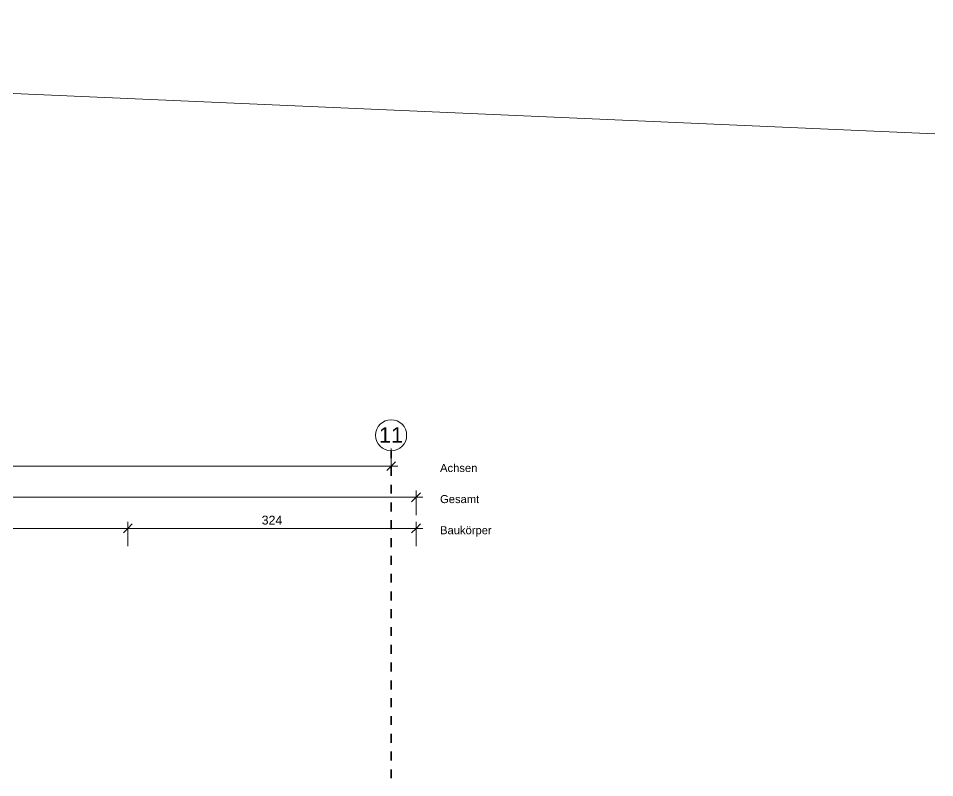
# Model space of a CAD drawing. Header units: metres. Extents: x 3.3 to 48.5, y 58.8 to 100.4.
# Drawn here: x 38.21 to 48.51, y 90.56 to 99.09 of the extents above; entities that cross this region are included whole.
import ezdxf

# ---------------------------------------------------------------- set-up
doc = ezdxf.new("R2010")
doc.units = ezdxf.units.M
doc.linetypes.add('Strich Punkt Mittel', pattern=[0.015875, 0.00635, -0.004763, 0, -0.004763])
for name, color, linetype, lineweight in [('A_2D', 7, 'Continuous', 5), ('A_Bemassung-50_', 4, 'Continuous', 9), ('A_Bemassung_', 4, 'Continuous', 9), ('A_Beschriftung_', 7, 'Continuous', 9), ('A_Raster_', 1, 'Continuous', 9)]:
    doc.layers.add(name, color=color, linetype=linetype, lineweight=lineweight)
doc.styles.add('Arial', font='arial.ttf', dxfattribs={"height": 0.175})
doc.styles.add('Arial_3', font='arial.ttf', dxfattribs={"height": 0.1})
doc.styles.add('Arial_7', font='arial.ttf', dxfattribs={"height": 0.0018})
doc.dimstyles.new('WGA-Bemaßung', dxfattribs={"dimscale": 0.3048, "dimtxt": 0.102026, "dimasz": 0.328084, "dimexe": 0.246063, "dimexo": 0.0625, "dimgap": 0.04101, "dimtad": 1, "dimdec": 1, "dimlfac": 100, "dimrnd": 0.5, "dimdsep": 46, "dimtxsty": 'Arial_3', "dimblk1": 'OBLIQUE', "dimblk2": 'OBLIQUE', "dimsah": 1, "dimcen": 0.09, "dimdle": 0.246063, "dimazin": 2, "dimtfac": 1, "dimtdec": 4, "dimtix": 1, "dimtmove": 0, "dimatfit": 3, "dimfxl": 0.656168, "dimfxlon": 1, "dimtvp": 1, "dimtolj": 1, "dimtzin": 0, "dimarcsym": 2})

# ---------------------------------------------------------------- blocks, each defined once
blk = doc.blocks.new('Raster - BS_Achse-112124-263_PP_DDS_BT1')
at = {"layer": 'A_Beschriftung_'}
blk.add_circle((0, 0), 0.0035, dxfattribs=at)
blk = doc.blocks.new('DIMBLOCK2-263_PP_DDS_BT1')
at = {"layer": 'A_Bemassung-50_', "transparency": 16777216}
for p, q in [((7.643, 93.708), (7.643, 93.783)), ((42.683, 93.708), (42.683, 93.783)), ((7.568, 93.708), (42.758, 93.708)), ((7.643, 93.708), (7.643, 93.508)), ((42.683, 93.708), (42.683, 93.508))]:
    blk.add_line(p, q, dxfattribs=at)
at = {"layer": 'A_Bemassung-50_', "lineweight": 35, "transparency": 16777216}
for p, q in [((7.643, 93.708), (7.593, 93.658)), ((7.643, 93.708), (7.693, 93.758)), ((42.683, 93.708), (42.633, 93.658)), ((42.683, 93.708), (42.733, 93.758))]:
    blk.add_line(p, q, dxfattribs=at)
at = {"layer": 'A_Bemassung-50_', "color": 0, "transparency": 16777216, "insert": (25.009, 93.851), "char_height": 0.1, "width": 0.36918, "attachment_point": 1, "line_spacing_factor": 0.941778, "style": 'Arial_3'}
blk.add_mtext('3504', dxfattribs=at)
blk = doc.blocks.new('_Oblique')
at = {"color": 0, "linetype": 'ByBlock', "lineweight": -2}
blk.add_line((-0.5, -0.5), (0.5, 0.5), dxfattribs=at)
blk = doc.blocks.new('DIMBLOCK8-263_PP_DDS_BT1')
at = {"layer": 'A_Bemassung-50_', "lineweight": 35, "transparency": 16777216}
for p, q in [((27.908, 93.358), (27.858, 93.308)), ((27.908, 93.358), (27.958, 93.408)), ((39.443, 93.358), (39.393, 93.308)), ((39.443, 93.358), (39.493, 93.408))]:
    blk.add_line(p, q, dxfattribs=at)
at = {"layer": 'A_Bemassung-50_', "transparency": 16777216}
for p, q in [((27.908, 93.358), (27.908, 93.433)), ((27.908, 93.358), (39.443, 93.358)), ((27.908, 93.358), (27.908, 93.158)), ((39.443, 93.358), (39.443, 93.433)), ((39.443, 93.358), (39.443, 93.158))]:
    blk.add_line(p, q, dxfattribs=at)
at = {"layer": 'A_Bemassung-50_', "color": 0, "transparency": 16777216, "insert": (33.463, 93.501), "char_height": 0.1, "width": 0.50856, "attachment_point": 1, "line_spacing_factor": 0.941778, "style": 'Arial_3'}
blk.add_mtext('1153,5', dxfattribs=at)
blk = doc.blocks.new('DIMBLOCK9-263_PP_DDS_BT1')
at = {"layer": 'A_Bemassung-50_', "lineweight": 35, "transparency": 16777216}
for p, q in [((39.443, 93.358), (39.393, 93.308)), ((39.443, 93.358), (39.493, 93.408)), ((42.683, 93.358), (42.633, 93.308)), ((42.683, 93.358), (42.733, 93.408))]:
    blk.add_line(p, q, dxfattribs=at)
at = {"layer": 'A_Bemassung-50_', "transparency": 16777216}
for p, q in [((39.443, 93.358), (39.443, 93.433)), ((39.443, 93.358), (42.758, 93.358)), ((39.443, 93.358), (39.443, 93.158)), ((42.683, 93.358), (42.683, 93.433)), ((42.683, 93.358), (42.683, 93.158))]:
    blk.add_line(p, q, dxfattribs=at)
at = {"layer": 'A_Bemassung-50_', "color": 0, "transparency": 16777216, "insert": (40.947, 93.501), "char_height": 0.1, "width": 0.27688, "attachment_point": 1, "line_spacing_factor": 0.941778, "style": 'Arial_3'}
blk.add_mtext('324', dxfattribs=at)
blk = doc.blocks.new('DIMBLOCK15-263_PP_DDS_BT1')
at = {"layer": 'A_Bemassung-50_', "transparency": 16777216}
for p, q in [((32.558, 94.058), (32.558, 94.258)), ((42.403, 94.058), (42.403, 94.258)), ((32.558, 94.058), (42.478, 94.058)), ((32.558, 94.058), (32.558, 93.983)), ((42.403, 94.058), (42.403, 93.983))]:
    blk.add_line(p, q, dxfattribs=at)
at = {"layer": 'A_Bemassung-50_', "lineweight": 35, "transparency": 16777216}
for p, q in [((32.558, 94.058), (32.608, 94.108)), ((42.403, 94.058), (42.453, 94.108)), ((32.558, 94.058), (32.508, 94.008)), ((42.403, 94.058), (42.353, 94.008))]:
    blk.add_line(p, q, dxfattribs=at)
at = {"layer": 'A_Bemassung-50_', "color": 0, "transparency": 16777216, "insert": (37.307, 94.201), "char_height": 0.1, "width": 0.41627, "attachment_point": 1, "line_spacing_factor": 0.941778, "style": 'Arial_3'}
blk.add_mtext('984,5', dxfattribs=at)
blk = doc.blocks.new('BS_Maßkette_AT_PP - oben oder links-9611914-263_PP_DDS_BT1')
at = {"layer": 'A_Beschriftung_', "char_height": 0.0018, "attachment_point": 1, "style": 'Arial_7'}
for s, insert, width in [('Achsen', (0, 0.00022), 0.0099409), ('Gesamt', (0, -0.00678), 0.0102616), ('Baukörper', (0, -0.01378), 0.0137089)]:
    blk.add_mtext(s, dxfattribs=dict(at, insert=insert, width=width))

msp = doc.modelspace()

# ---------------------------------------------------------------- linework, layer by layer
at = {"layer": 'A_2D', "lineweight": 18}
msp.add_line((48.5147, 97.7921), (19.0083, 99.0917), dxfattribs=at)
at = {"layer": 'A_Raster_', "linetype": 'Strich Punkt Mittel', "lineweight": 35}
msp.add_line((42.4027, 59.9489), (42.4027, 94.2296), dxfattribs=at)

# ---------------------------------------------------------------- block references
at = {"layer": 'A_Beschriftung_'}
for name, p, xscale, yscale, zscale in [('Raster - BS_Achse-112124-263_PP_DDS_BT1', (42.4027, 94.4046), 49.99999999999998, 49.99999999999998, 49.99999999999998), ('BS_Maßkette_AT_PP - oben oder links-9611914-263_PP_DDS_BT1', (42.9533, 94.0714), 50, 50, 50)]:
    msp.add_blockref(name, p, dxfattribs=dict(at, xscale=xscale, yscale=yscale, zscale=zscale))

# ---------------------------------------------------------------- texts
at = {"layer": 'A_Beschriftung_', "insert": (42.2662, 94.4955), "char_height": 0.175, "width": 0.336709, "attachment_point": 1, "style": 'Arial'}
msp.add_mtext('11', dxfattribs=at)

# ---------------------------------------------------------------- dimensions: what is measured, and where the dimension line sits
at = {"layer": 'A_Bemassung_'}
for base, p1, p2, override, picture, middle in [((42.4027, 94.0584), (32.5577, 94.2584), (42.4027, 94.2584), {"dimpost": '<>', "dimfxl": 9.845}, 'DIMBLOCK15-263_PP_DDS_BT1', (37.4802, 94.122)), ((42.6827, 93.7084), (7.6427, 93.5084), (42.6827, 93.5084), {"dimpost": '<>', "dimfxl": 35.04}, 'DIMBLOCK2-263_PP_DDS_BT1', (25.1627, 93.772)), ((39.4427, 93.3584), (27.9077, 93.1584), (39.4427, 93.1584), {"dimpost": '<>', "dimfxl": 11.535}, 'DIMBLOCK8-263_PP_DDS_BT1', (33.6752, 93.422)), ((42.6827, 93.3584), (39.4427, 93.1584), (42.6827, 93.1584), {"dimpost": '<>', "dimfxl": 3.24}, 'DIMBLOCK9-263_PP_DDS_BT1', (41.0627, 93.422))]:
    dim = msp.add_linear_dim(base=base, p1=p1, p2=p2, dimstyle='WGA-Bemaßung', override=override, dxfattribs=at)
    dim.commit()
    dim.dimension.update_dxf_attribs({"geometry": picture, "text_midpoint": middle})

doc.saveas('drawing.dxf')
